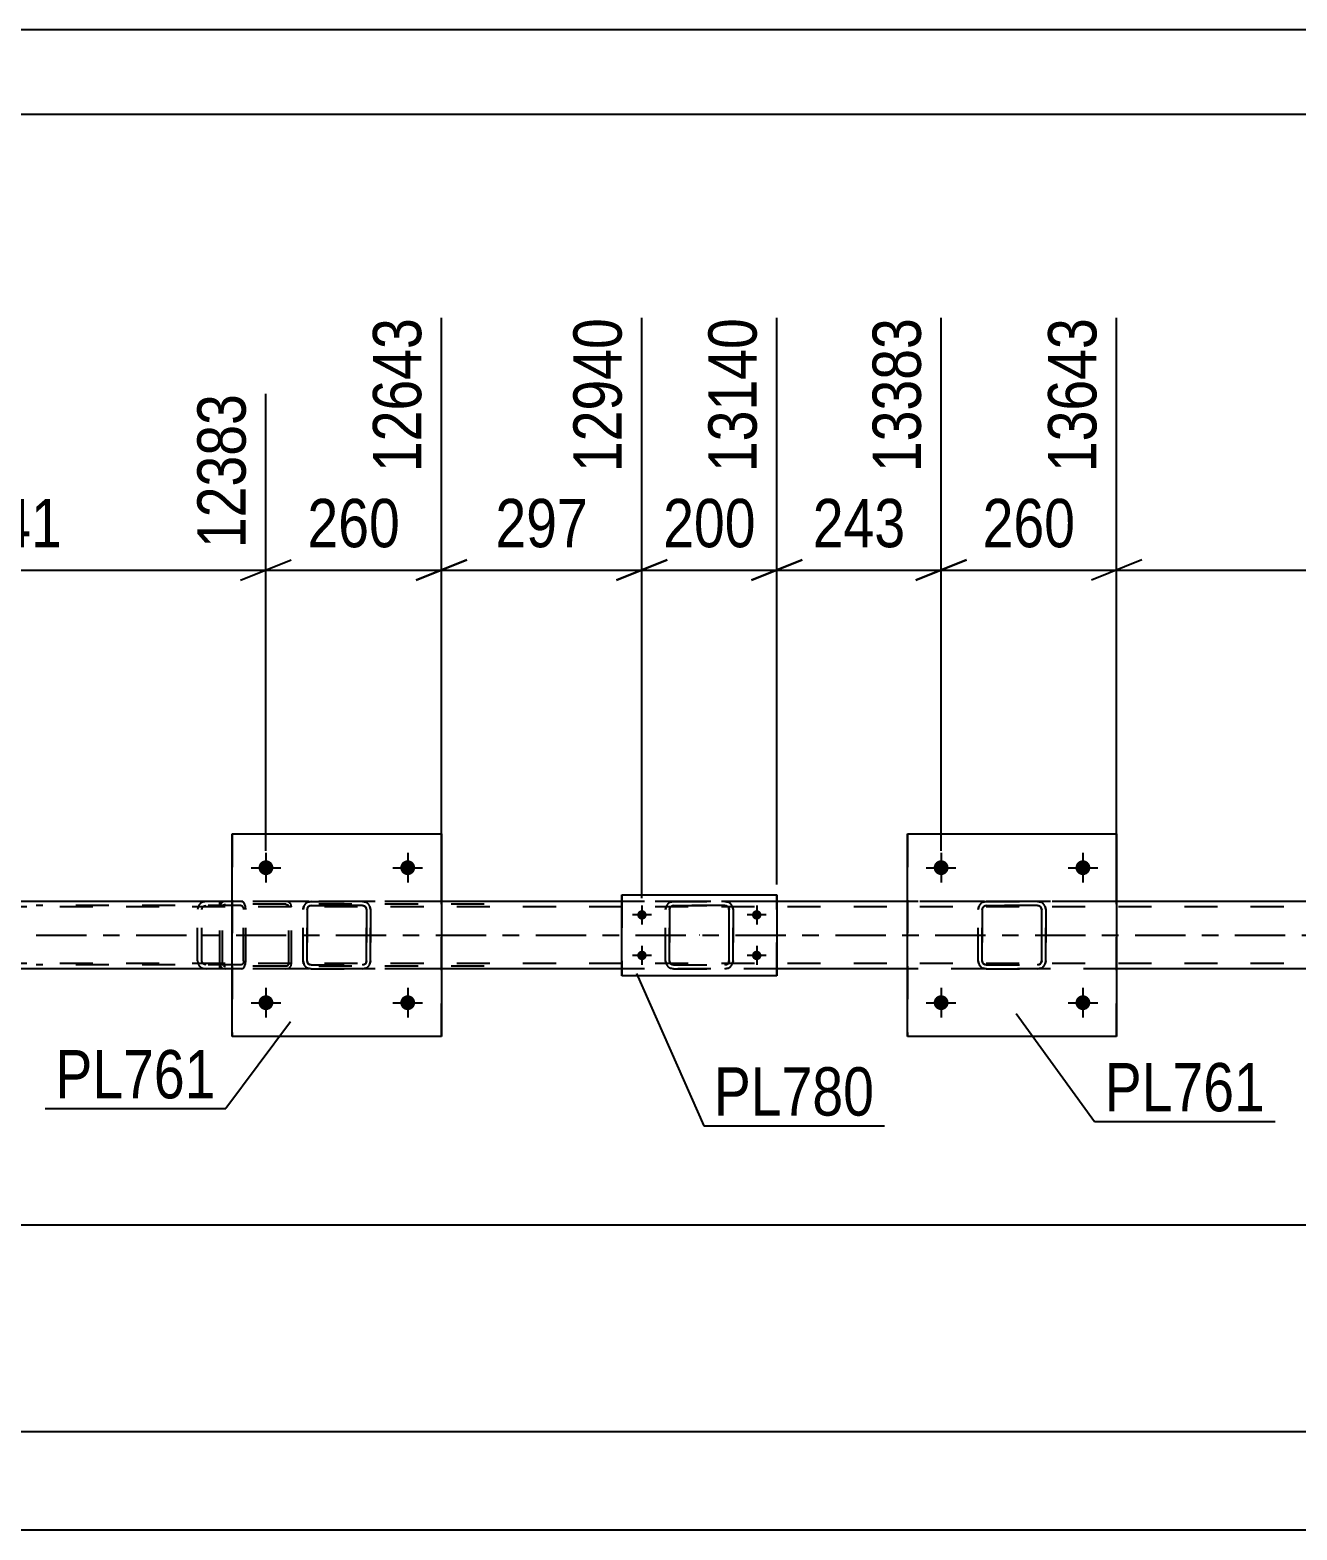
# Model space of a CAD drawing. Header units: millimetres. Extents: x 0 to 841, y 0 to 594.
# Drawn here: x 520.5 to 595.6, y 505.1 to 594 of the extents above; entities that cross this region are included whole.
import ezdxf

# ---------------------------------------------------------------- set-up
doc = ezdxf.new("R2010")
doc.units = ezdxf.units.MM
doc.linetypes.add('DXK_LINE_DOT2', pattern=[3.9198, 1.9599, -1.9599])
doc.linetypes.add('DXK_LINE_DOT3', pattern=[5.9187, 2.979, -0.9799, 0.9799, -0.9799])
doc.styles.add('Arial Narrow', font='ARIALN.TTF', dxfattribs={"height": 0.2})

# ---------------------------------------------------------------- blocks, each defined once
blk = doc.blocks.new('Unknown-318889158-1133')
at = {"color": 5, "linetype": 'Continuous'}
for p, q in [((841, 594), (0, 594)), ((836, 589), (5, 589))]:
    blk.add_line(p, q, dxfattribs=at)
blk = doc.blocks.new('Part-318889158-5008 - 5006')
at = {"color": 7, "linetype": 'DXK_LINE_DOT2'}
for p, q in [((532.111, 542.36), (531.981, 542.336)), ((547.44, 542.36), (532.111, 542.36)), ((535.817, 542.336), (535.687, 542.36)), ((531.797, 542.163), (531.771, 542.04)), ((531.771, 538.68), (531.771, 542.04)), ((531.941, 542.04), (531.954, 542.101)), ((531.941, 538.68), (531.941, 542.04)), ((531.954, 542.101), (531.991, 542.153)), ((531.991, 542.153), (532.046, 542.188)), ((532.046, 542.188), (532.111, 542.2)), ((547.44, 542.2), (532.111, 542.2)), ((535.687, 542.2), (535.752, 542.188)), ((535.752, 542.188), (535.807, 542.153)), ((535.807, 542.153), (535.844, 542.101)), ((535.844, 542.101), (535.857, 542.04)), ((535.857, 538.68), (535.857, 542.04)), ((536.027, 542.04), (536.001, 542.163)), ((536.027, 538.68), (536.027, 542.04)), ((531.771, 538.68), (531.797, 538.558)), ((531.954, 538.619), (531.941, 538.68)), ((535.857, 538.68), (535.844, 538.619)), ((536.001, 538.558), (536.027, 538.68)), ((531.991, 538.567), (531.954, 538.619)), ((531.981, 538.385), (532.111, 538.36)), ((531.991, 538.567), (532.022, 538.548)), ((532.022, 538.548), (532.046, 538.532)), ((532.046, 538.532), (532.111, 538.52)), ((547.44, 538.52), (532.111, 538.52)), ((547.44, 538.36), (532.111, 538.36)), ((535.752, 538.532), (535.687, 538.52)), ((535.687, 538.36), (535.817, 538.385)), ((535.807, 538.567), (535.752, 538.532)), ((535.844, 538.619), (535.807, 538.567))]:
    blk.add_line(p, q, dxfattribs=at)
for centre, start, end in [((532.098, 542.026), 110.75832, 155.68004), ((535.7, 542.026), 24.31996, 69.24168), ((532.098, 538.694), 204.31996, 249.24168), ((535.7, 538.694), 290.75832, 335.68004)]:
    blk.add_arc(centre, 0.331, start, end, dxfattribs=at)
blk = doc.blocks.new('Part-318889158-5090 - 5006')
at = {"color": 7, "linetype": 'DXK_LINE_DOT2'}
for p, q in [((577.004, 542.324), (577.188, 542.36)), ((577.192, 542.359), (577.009, 542.323)), ((577.192, 542.359), (577.188, 542.36)), ((577.188, 542.36), (580.228, 542.36)), ((577.192, 542.359), (580.232, 542.359)), ((580.228, 542.36), (580.232, 542.359)), ((580.228, 542.36), (580.411, 542.324)), ((580.416, 542.323), (580.232, 542.359)), ((576.708, 541.88), (576.744, 542.064)), ((576.708, 541.88), (576.712, 541.879)), ((576.708, 538.84), (576.708, 541.88)), ((576.749, 542.063), (576.712, 541.879)), ((576.712, 538.839), (576.712, 541.879)), ((576.966, 541.972), (576.948, 541.88)), ((576.952, 541.879), (576.948, 541.88)), ((576.948, 541.88), (576.948, 538.84)), ((576.952, 541.879), (576.971, 541.971)), ((576.952, 538.839), (576.952, 541.879)), ((577.018, 542.05), (576.966, 541.972)), ((576.971, 541.971), (577.023, 542.049)), ((577.096, 542.102), (577.018, 542.05)), ((577.023, 542.049), (577.101, 542.101)), ((577.188, 542.12), (577.096, 542.102)), ((577.101, 542.101), (577.192, 542.119)), ((577.188, 542.12), (577.192, 542.119)), ((580.228, 542.12), (577.188, 542.12)), ((577.192, 542.119), (580.232, 542.119)), ((580.232, 542.119), (580.228, 542.12)), ((580.32, 542.102), (580.228, 542.12)), ((580.232, 542.119), (580.324, 542.101)), ((580.32, 542.102), (580.324, 542.101)), ((580.397, 542.05), (580.32, 542.102)), ((580.324, 542.101), (580.402, 542.049)), ((580.45, 541.972), (580.397, 542.05)), ((580.402, 542.049), (580.454, 541.971)), ((580.468, 541.88), (580.45, 541.972)), ((580.454, 541.971), (580.472, 541.879)), ((580.472, 541.879), (580.468, 541.88)), ((580.468, 541.88), (580.468, 538.84)), ((580.472, 538.839), (580.472, 541.879)), ((580.671, 542.064), (580.708, 541.88)), ((580.712, 541.879), (580.676, 542.063)), ((580.712, 541.879), (580.708, 541.88)), ((580.708, 541.88), (580.708, 538.84)), ((580.712, 538.839), (580.712, 541.879)), ((576.712, 538.839), (576.708, 538.84)), ((576.744, 538.656), (576.708, 538.84)), ((576.712, 538.839), (576.749, 538.655)), ((576.948, 538.84), (576.952, 538.839)), ((576.948, 538.84), (576.966, 538.748)), ((576.971, 538.747), (576.952, 538.839)), ((576.966, 538.748), (577.018, 538.67)), ((577.023, 538.669), (576.971, 538.747)), ((577.018, 538.67), (577.096, 538.618)), ((577.101, 538.617), (577.023, 538.669)), ((580.32, 538.618), (580.397, 538.67)), ((580.402, 538.669), (580.324, 538.617)), ((580.397, 538.67), (580.45, 538.748)), ((580.454, 538.747), (580.402, 538.669)), ((580.45, 538.748), (580.468, 538.84)), ((580.472, 538.839), (580.454, 538.747)), ((580.468, 538.84), (580.472, 538.839)), ((580.708, 538.84), (580.671, 538.656)), ((580.676, 538.655), (580.712, 538.839)), ((580.708, 538.84), (580.712, 538.839)), ((577.004, 538.397), (577.009, 538.396)), ((577.188, 538.36), (577.004, 538.397)), ((577.009, 538.396), (577.192, 538.359)), ((577.096, 538.618), (577.188, 538.6)), ((577.192, 538.599), (577.101, 538.617)), ((577.192, 538.599), (577.188, 538.6)), ((577.188, 538.6), (580.228, 538.6)), ((577.192, 538.359), (577.188, 538.36)), ((577.188, 538.36), (580.228, 538.36)), ((577.192, 538.599), (580.232, 538.599)), ((577.192, 538.359), (580.232, 538.359)), ((580.228, 538.6), (580.32, 538.618)), ((580.228, 538.6), (580.232, 538.599)), ((580.411, 538.397), (580.228, 538.36)), ((580.228, 538.36), (580.232, 538.359)), ((580.324, 538.617), (580.232, 538.599)), ((580.232, 538.359), (580.416, 538.396))]:
    blk.add_line(p, q, dxfattribs=at)
for centre, start, end in [((577.188, 541.88), 112.5, 157.5), ((577.192, 541.879), 112.5, 157.5), ((580.228, 541.88), 22.49999, 67.49999), ((580.232, 541.879), 22.49999, 67.49999), ((577.188, 538.84), 202.49999, 247.49999), ((577.192, 538.839), 202.49999, 247.49999), ((580.228, 538.84), 292.5, 337.5), ((580.232, 538.839), 292.5, 337.5)]:
    blk.add_arc(centre, 0.48, start, end, dxfattribs=at)
blk = doc.blocks.new('Bolt-318889158-5176 - 5006')
at = {"linetype": 'Continuous'}
for points in [[(534.067, 536.36), (534.077, 536.451), (534.105, 536.539), (534.151, 536.619), (534.213, 536.687), (534.287, 536.741), (534.371, 536.778), (534.461, 536.797), (534.553, 536.797), (534.643, 536.778), (534.727, 536.741), (534.802, 536.687), (534.863, 536.619), (534.909, 536.539), (534.938, 536.451), (534.947, 536.36), (534.938, 536.268), (534.909, 536.181), (534.863, 536.101), (534.802, 536.033), (534.727, 535.979), (534.643, 535.941), (534.553, 535.922), (534.461, 535.922), (534.371, 535.941), (534.287, 535.979), (534.213, 536.033), (534.151, 536.101), (534.105, 536.181), (534.077, 536.268)], [(542.467, 536.36), (542.477, 536.451), (542.505, 536.539), (542.551, 536.619), (542.613, 536.687), (542.687, 536.741), (542.771, 536.778), (542.861, 536.797), (542.953, 536.797), (543.043, 536.778), (543.127, 536.741), (543.202, 536.687), (543.263, 536.619), (543.309, 536.539), (543.338, 536.451), (543.347, 536.36), (543.338, 536.268), (543.309, 536.181), (543.263, 536.101), (543.202, 536.033), (543.127, 535.979), (543.043, 535.941), (542.953, 535.922), (542.861, 535.922), (542.771, 535.941), (542.687, 535.979), (542.613, 536.033), (542.551, 536.101), (542.505, 536.181), (542.477, 536.268)]]:
    blk.add_hatch(color=1, dxfattribs=at).paths.add_polyline_path(points)
at = {"color": 1, "linetype": 'Continuous'}
for p, q in [((534.507, 537.24), (534.507, 535.48)), ((542.907, 537.24), (542.907, 535.48)), ((533.627, 536.36), (535.387, 536.36)), ((542.027, 536.36), (543.787, 536.36))]:
    blk.add_line(p, q, dxfattribs=at)
blk = doc.blocks.new('Part-318889158-5037 - 5006')
at = {"color": 7, "linetype": 'DXK_LINE_DOT2'}
for p, q in [((533.047, 542.36), (520.89, 542.36)), ((530.956, 542.36), (530.763, 542.324)), ((531.771, 542.12), (531.771, 542.36)), ((533.151, 542.324), (533.047, 542.36)), ((533.238, 542.22), (533.151, 542.324)), ((533.297, 542.064), (533.238, 542.22)), ((533.047, 542.12), (520.89, 542.12)), ((530.47, 541.965), (530.453, 541.88)), ((530.453, 538.84), (530.453, 541.88)), ((530.491, 542.064), (530.47, 541.965)), ((530.704, 541.88), (530.723, 541.972)), ((530.704, 538.84), (530.704, 541.88)), ((530.723, 541.972), (530.778, 542.05)), ((530.778, 542.05), (530.859, 542.102)), ((530.859, 542.102), (530.956, 542.12)), ((533.047, 542.12), (533.099, 542.102)), ((533.099, 542.102), (533.143, 542.05)), ((533.143, 542.05), (533.172, 541.972)), ((533.172, 541.972), (533.182, 541.88)), ((533.182, 538.84), (533.182, 541.88)), ((533.318, 541.88), (533.297, 542.064)), ((533.318, 538.84), (533.318, 541.88)), ((530.453, 538.84), (530.47, 538.755)), ((530.47, 538.755), (530.491, 538.656)), ((530.723, 538.748), (530.704, 538.84)), ((530.778, 538.67), (530.723, 538.748)), ((530.859, 538.618), (530.778, 538.67)), ((533.143, 538.67), (533.099, 538.618)), ((533.172, 538.748), (533.143, 538.67)), ((533.182, 538.84), (533.172, 538.748)), ((533.297, 538.656), (533.318, 538.84)), ((533.047, 538.6), (520.89, 538.6)), ((533.047, 538.36), (520.89, 538.36)), ((530.763, 538.397), (530.956, 538.36)), ((530.956, 538.6), (530.859, 538.618)), ((531.771, 538.36), (531.771, 538.6)), ((533.099, 538.618), (533.047, 538.6)), ((533.047, 538.36), (533.151, 538.397)), ((533.151, 538.397), (533.238, 538.501)), ((533.238, 538.501), (533.297, 538.656))]:
    blk.add_line(p, q, dxfattribs=at)
for centre, start, end in [((530.941, 541.865), 111.1941, 156.15059), ((530.941, 538.855), 203.84941, 248.8059)]:
    blk.add_arc(centre, 0.492, start, end, dxfattribs=at)
blk = doc.blocks.new('Part-318889158-5053 - 5006')
at = {"color": 7, "linetype": 'DXK_LINE_DOT2'}
for p, q in [((759.444, 542.36), (92.515, 542.36)), ((544.907, 542.36), (532.507, 542.36)), ((564.785, 542.36), (555.585, 542.36)), ((584.913, 542.36), (572.513, 542.36)), ((759.444, 542.04), (82.915, 542.04)), ((759.444, 538.68), (82.915, 538.68)), ((544.907, 538.36), (532.507, 538.36)), ((564.785, 538.36), (555.585, 538.36)), ((584.913, 538.36), (572.513, 538.36))]:
    blk.add_line(p, q, dxfattribs=at)
at = {"color": 2, "linetype": 'Continuous'}
for p, q in [((532.507, 542.36), (504.913, 542.36)), ((555.585, 542.36), (544.907, 542.36)), ((572.513, 542.36), (564.785, 542.36)), ((612.512, 542.36), (584.913, 542.36)), ((532.507, 538.36), (504.913, 538.36)), ((555.585, 538.36), (544.907, 538.36)), ((572.513, 538.36), (564.785, 538.36)), ((612.512, 538.36), (584.913, 538.36))]:
    blk.add_line(p, q, dxfattribs=at)
at = {"color": 7, "linetype": 'DXK_LINE_DOT3'}
blk.add_line((82.915, 540.36), (759.444, 540.36), dxfattribs=at)
blk = doc.blocks.new('Part-318889158-5085 - 5006')
at = {"color": 2, "linetype": 'Continuous'}
for p, q in [((572.513, 546.359), (572.512, 546.359)), ((572.513, 534.359), (572.513, 546.359)), ((572.513, 546.359), (584.913, 546.359)), ((584.913, 546.359), (584.913, 534.359)), ((572.512, 534.359), (572.513, 534.359)), ((584.913, 534.359), (572.513, 534.359))]:
    blk.add_line(p, q, dxfattribs=at)
at = {"color": 7, "linetype": 'DXK_LINE_DOT2'}
for p, q in [((572.512, 546.359), (572.512, 534.359)), ((572.513, 546.359), (572.512, 546.359)), ((584.912, 534.359), (584.912, 546.359)), ((572.513, 534.359), (572.512, 534.359))]:
    blk.add_line(p, q, dxfattribs=at)
blk = doc.blocks.new('Bolt-318889158-5175 - 5006')
at = {"linetype": 'Continuous'}
for points in [[(534.067, 544.36), (534.077, 544.451), (534.105, 544.539), (534.151, 544.619), (534.213, 544.687), (534.287, 544.741), (534.371, 544.778), (534.461, 544.797), (534.553, 544.797), (534.643, 544.778), (534.727, 544.741), (534.802, 544.687), (534.863, 544.619), (534.909, 544.539), (534.938, 544.451), (534.947, 544.36), (534.938, 544.268), (534.909, 544.181), (534.863, 544.101), (534.802, 544.033), (534.727, 543.979), (534.643, 543.941), (534.553, 543.922), (534.461, 543.922), (534.371, 543.941), (534.287, 543.979), (534.213, 544.033), (534.151, 544.101), (534.105, 544.181), (534.077, 544.268)], [(542.467, 544.36), (542.477, 544.451), (542.505, 544.539), (542.551, 544.619), (542.613, 544.687), (542.687, 544.741), (542.771, 544.778), (542.861, 544.797), (542.953, 544.797), (543.043, 544.778), (543.127, 544.741), (543.202, 544.687), (543.263, 544.619), (543.309, 544.539), (543.338, 544.451), (543.347, 544.36), (543.338, 544.268), (543.309, 544.181), (543.263, 544.101), (543.202, 544.033), (543.127, 543.979), (543.043, 543.941), (542.953, 543.922), (542.861, 543.922), (542.771, 543.941), (542.687, 543.979), (542.613, 544.033), (542.551, 544.101), (542.505, 544.181), (542.477, 544.268)]]:
    blk.add_hatch(color=1, dxfattribs=at).paths.add_polyline_path(points)
at = {"color": 1, "linetype": 'Continuous'}
for p, q in [((534.507, 545.24), (534.507, 543.48)), ((542.907, 545.24), (542.907, 543.48)), ((533.627, 544.36), (535.387, 544.36)), ((542.027, 544.36), (543.787, 544.36))]:
    blk.add_line(p, q, dxfattribs=at)
blk = doc.blocks.new('Part-318889158-5256 - 5006')
at = {"color": 2, "linetype": 'Continuous'}
for p, q in [((555.585, 537.961), (555.585, 542.761)), ((555.585, 542.761), (555.585, 542.761)), ((555.585, 542.761), (564.785, 542.761)), ((564.785, 542.761), (564.785, 537.961)), ((555.585, 537.961), (555.585, 537.961)), ((564.785, 537.961), (555.585, 537.961))]:
    blk.add_line(p, q, dxfattribs=at)
at = {"color": 7, "linetype": 'DXK_LINE_DOT2'}
for p, q in [((555.585, 542.761), (555.585, 537.961)), ((555.585, 542.761), (555.585, 542.761)), ((564.785, 537.961), (564.785, 542.761)), ((555.585, 537.961), (555.585, 537.961))]:
    blk.add_line(p, q, dxfattribs=at)
blk = doc.blocks.new('Part-318889158-5257 - 5006')
at = {"color": 7, "linetype": 'DXK_LINE_DOT2'}
for p, q in [((558.323, 542.22), (558.326, 542.22)), ((558.479, 542.324), (558.663, 542.361)), ((558.665, 542.361), (558.482, 542.324)), ((558.665, 542.361), (558.663, 542.361)), ((558.663, 542.361), (561.703, 542.361)), ((558.665, 542.361), (561.705, 542.361)), ((561.703, 542.361), (561.705, 542.361)), ((561.703, 542.361), (561.887, 542.324)), ((561.889, 542.324), (561.705, 542.361)), ((558.183, 541.881), (558.219, 542.064)), ((558.183, 541.881), (558.185, 541.881)), ((558.183, 538.841), (558.183, 541.881)), ((558.222, 542.064), (558.185, 541.881)), ((558.185, 538.841), (558.185, 541.881)), ((558.441, 541.972), (558.423, 541.881)), ((558.425, 541.881), (558.423, 541.881)), ((558.423, 541.881), (558.423, 538.841)), ((558.425, 541.881), (558.444, 541.972)), ((558.425, 538.841), (558.425, 541.881)), ((558.493, 542.05), (558.441, 541.972)), ((558.444, 541.972), (558.496, 542.05)), ((558.571, 542.102), (558.493, 542.05)), ((558.496, 542.05), (558.573, 542.102)), ((558.663, 542.121), (558.571, 542.102)), ((558.573, 542.102), (558.665, 542.121)), ((558.663, 542.121), (558.665, 542.121)), ((561.703, 542.121), (558.663, 542.121)), ((558.665, 542.121), (561.705, 542.121)), ((561.705, 542.121), (561.703, 542.121)), ((561.795, 542.102), (561.703, 542.121)), ((561.705, 542.121), (561.797, 542.102)), ((561.873, 542.05), (561.795, 542.102)), ((561.797, 542.102), (561.875, 542.05)), ((561.873, 542.05), (561.875, 542.05)), ((561.925, 541.972), (561.873, 542.05)), ((561.875, 542.05), (561.927, 541.972)), ((561.943, 541.881), (561.925, 541.972)), ((561.927, 541.972), (561.945, 541.881)), ((561.945, 541.881), (561.943, 541.881)), ((561.943, 541.881), (561.943, 538.841)), ((561.945, 538.841), (561.945, 541.881)), ((562.146, 542.064), (562.183, 541.881)), ((562.185, 541.881), (562.149, 542.064)), ((562.185, 541.881), (562.183, 541.881)), ((562.183, 541.881), (562.183, 538.841)), ((562.185, 538.841), (562.185, 541.881)), ((558.185, 538.841), (558.183, 538.841)), ((558.219, 538.657), (558.183, 538.841)), ((558.185, 538.841), (558.222, 538.657)), ((558.423, 538.841), (558.425, 538.841)), ((558.423, 538.841), (558.441, 538.749)), ((558.444, 538.749), (558.425, 538.841)), ((558.441, 538.749), (558.493, 538.671)), ((558.496, 538.671), (558.444, 538.749)), ((558.493, 538.671), (558.571, 538.619)), ((558.573, 538.619), (558.496, 538.671)), ((561.795, 538.619), (561.873, 538.671)), ((561.875, 538.671), (561.797, 538.619)), ((561.873, 538.671), (561.925, 538.749)), ((561.873, 538.671), (561.875, 538.671)), ((561.927, 538.749), (561.875, 538.671)), ((561.925, 538.749), (561.943, 538.841)), ((561.945, 538.841), (561.927, 538.749)), ((561.943, 538.841), (561.945, 538.841)), ((562.183, 538.841), (562.146, 538.657)), ((562.149, 538.657), (562.185, 538.841)), ((562.183, 538.841), (562.185, 538.841)), ((558.323, 538.501), (558.326, 538.501)), ((558.663, 538.361), (558.479, 538.397)), ((558.482, 538.397), (558.665, 538.361)), ((558.571, 538.619), (558.663, 538.601)), ((558.665, 538.601), (558.573, 538.619)), ((558.665, 538.601), (558.663, 538.601)), ((558.663, 538.601), (561.703, 538.601)), ((558.665, 538.361), (558.663, 538.361)), ((558.663, 538.361), (561.703, 538.361)), ((558.665, 538.601), (561.705, 538.601)), ((558.665, 538.361), (561.705, 538.361)), ((561.703, 538.601), (561.795, 538.619)), ((561.703, 538.601), (561.705, 538.601)), ((561.887, 538.397), (561.703, 538.361)), ((561.703, 538.361), (561.705, 538.361)), ((561.797, 538.619), (561.705, 538.601)), ((561.705, 538.361), (561.889, 538.397))]:
    blk.add_line(p, q, dxfattribs=at)
at = {"color": 7, "linetype": 'DXK_LINE_DOT3'}
blk.add_line((560.187, 540.361), (560.181, 540.361), dxfattribs=at)
at = {"color": 7, "linetype": 'DXK_LINE_DOT2'}
for centre, start, end in [((558.663, 541.881), 112.5, 157.5), ((558.665, 541.881), 112.5, 157.5), ((561.703, 541.881), 22.5, 67.5), ((561.705, 541.881), 22.5, 67.5), ((558.663, 538.841), 202.5, 247.5), ((558.665, 538.841), 202.5, 247.5), ((561.703, 538.841), 292.5, 337.5), ((561.705, 538.841), 292.5, 337.5)]:
    blk.add_arc(centre, 0.48, start, end, dxfattribs=at)
blk = doc.blocks.new('Part-318889158-5302 - 5006')
at = {"color": 7, "linetype": 'DXK_LINE_DOT2'}
for p, q in [((536.999, 542.324), (537.183, 542.36)), ((537.187, 542.359), (537.004, 542.323)), ((537.187, 542.359), (537.183, 542.36)), ((537.183, 542.36), (540.223, 542.36)), ((537.187, 542.359), (540.227, 542.359)), ((540.223, 542.36), (540.227, 542.359)), ((540.223, 542.36), (540.406, 542.324)), ((540.411, 542.323), (540.227, 542.359)), ((536.703, 541.88), (536.739, 542.064)), ((536.703, 541.88), (536.707, 541.879)), ((536.703, 538.84), (536.703, 541.88)), ((536.744, 542.063), (536.707, 541.879)), ((536.707, 538.839), (536.707, 541.879)), ((536.961, 541.972), (536.943, 541.88)), ((536.947, 541.879), (536.943, 541.88)), ((536.943, 541.88), (536.943, 538.84)), ((536.947, 541.879), (536.965, 541.971)), ((536.947, 538.839), (536.947, 541.879)), ((537.013, 542.05), (536.961, 541.972)), ((536.965, 541.971), (537.017, 542.049)), ((537.091, 542.102), (537.013, 542.05)), ((537.017, 542.049), (537.095, 542.101)), ((537.183, 542.12), (537.091, 542.102)), ((537.095, 542.101), (537.187, 542.119)), ((537.183, 542.12), (537.187, 542.119)), ((540.223, 542.12), (537.183, 542.12)), ((537.187, 542.119), (540.227, 542.119)), ((540.227, 542.119), (540.223, 542.12)), ((540.314, 542.102), (540.223, 542.12)), ((540.227, 542.119), (540.319, 542.101)), ((540.314, 542.102), (540.319, 542.101)), ((540.392, 542.05), (540.314, 542.102)), ((540.319, 542.101), (540.397, 542.049)), ((540.444, 541.972), (540.392, 542.05)), ((540.397, 542.049), (540.449, 541.971)), ((540.463, 541.88), (540.444, 541.972)), ((540.449, 541.971), (540.467, 541.879)), ((540.467, 541.879), (540.463, 541.88)), ((540.463, 541.88), (540.463, 538.84)), ((540.467, 538.839), (540.467, 541.879)), ((540.666, 542.064), (540.703, 541.88)), ((540.707, 541.879), (540.671, 542.063)), ((540.707, 541.879), (540.703, 541.88)), ((540.703, 541.88), (540.703, 538.84)), ((540.707, 538.839), (540.707, 541.879)), ((536.707, 538.839), (536.703, 538.84)), ((536.739, 538.656), (536.703, 538.84)), ((536.707, 538.839), (536.744, 538.655)), ((536.943, 538.84), (536.947, 538.839)), ((536.943, 538.84), (536.961, 538.748)), ((536.965, 538.747), (536.947, 538.839)), ((536.961, 538.748), (537.013, 538.67)), ((537.017, 538.669), (536.965, 538.747)), ((537.013, 538.67), (537.091, 538.618)), ((537.095, 538.617), (537.017, 538.669)), ((540.314, 538.618), (540.392, 538.67)), ((540.397, 538.669), (540.319, 538.617)), ((540.392, 538.67), (540.444, 538.748)), ((540.449, 538.747), (540.397, 538.669)), ((540.444, 538.748), (540.463, 538.84)), ((540.467, 538.839), (540.449, 538.747)), ((540.463, 538.84), (540.467, 538.839)), ((540.703, 538.84), (540.666, 538.656)), ((540.671, 538.655), (540.707, 538.839)), ((540.703, 538.84), (540.707, 538.839)), ((536.999, 538.397), (537.004, 538.396)), ((537.183, 538.36), (536.999, 538.397)), ((537.004, 538.396), (537.187, 538.359)), ((537.091, 538.618), (537.183, 538.6)), ((537.187, 538.599), (537.095, 538.617)), ((537.187, 538.599), (537.183, 538.6)), ((537.183, 538.6), (540.223, 538.6)), ((537.187, 538.359), (537.183, 538.36)), ((537.183, 538.36), (540.223, 538.36)), ((537.187, 538.599), (540.227, 538.599)), ((537.187, 538.359), (540.227, 538.359)), ((540.223, 538.6), (540.314, 538.618)), ((540.223, 538.6), (540.227, 538.599)), ((540.406, 538.397), (540.223, 538.36)), ((540.223, 538.36), (540.227, 538.359)), ((540.319, 538.617), (540.227, 538.599)), ((540.227, 538.359), (540.411, 538.396))]:
    blk.add_line(p, q, dxfattribs=at)
at = {"color": 7, "linetype": 'DXK_LINE_DOT3'}
blk.add_line((538.71, 540.358), (538.699, 540.361), dxfattribs=at)
at = {"color": 7, "linetype": 'DXK_LINE_DOT2'}
for centre, start, end in [((537.183, 541.88), 112.5, 157.5), ((537.187, 541.879), 112.5, 157.5), ((540.223, 541.88), 22.49999, 67.49999), ((540.227, 541.879), 22.49999, 67.49999), ((537.183, 538.84), 202.49999, 247.49999), ((537.187, 538.839), 202.49999, 247.49999), ((540.223, 538.84), 292.5, 337.5), ((540.227, 538.839), 292.5, 337.5)]:
    blk.add_arc(centre, 0.48, start, end, dxfattribs=at)
blk = doc.blocks.new('Part-318889158-5307 - 5006')
at = {"color": 2, "linetype": 'Continuous'}
for p, q in [((532.507, 534.359), (532.507, 546.359)), ((532.507, 546.359), (532.507, 546.359)), ((532.507, 546.359), (544.907, 546.359)), ((544.907, 546.359), (544.907, 534.359)), ((532.507, 534.359), (532.507, 534.359)), ((544.907, 534.359), (532.507, 534.359))]:
    blk.add_line(p, q, dxfattribs=at)
at = {"color": 7, "linetype": 'DXK_LINE_DOT2'}
for p, q in [((532.507, 546.359), (532.507, 534.359)), ((532.507, 546.359), (532.507, 546.359)), ((544.907, 534.359), (544.907, 546.359)), ((532.507, 534.359), (532.507, 534.359))]:
    blk.add_line(p, q, dxfattribs=at)
blk = doc.blocks.new('Bolt-318889158-5308 - 5006')
at = {"linetype": 'Continuous'}
for points in [[(574.073, 536.36), (574.082, 536.451), (574.111, 536.539), (574.157, 536.619), (574.218, 536.687), (574.293, 536.741), (574.377, 536.778), (574.467, 536.797), (574.559, 536.797), (574.649, 536.778), (574.733, 536.741), (574.807, 536.687), (574.869, 536.619), (574.915, 536.539), (574.943, 536.451), (574.953, 536.36), (574.943, 536.268), (574.915, 536.181), (574.869, 536.101), (574.807, 536.033), (574.733, 535.979), (574.649, 535.941), (574.559, 535.922), (574.467, 535.922), (574.377, 535.941), (574.293, 535.979), (574.218, 536.033), (574.157, 536.101), (574.111, 536.181), (574.082, 536.268)], [(582.473, 536.36), (582.482, 536.451), (582.511, 536.539), (582.557, 536.619), (582.618, 536.687), (582.693, 536.741), (582.777, 536.778), (582.867, 536.797), (582.959, 536.797), (583.049, 536.778), (583.133, 536.741), (583.207, 536.687), (583.269, 536.619), (583.315, 536.539), (583.343, 536.451), (583.353, 536.36), (583.343, 536.268), (583.315, 536.181), (583.269, 536.101), (583.207, 536.033), (583.133, 535.979), (583.049, 535.941), (582.959, 535.922), (582.867, 535.922), (582.777, 535.941), (582.693, 535.979), (582.618, 536.033), (582.557, 536.101), (582.511, 536.181), (582.482, 536.268)]]:
    blk.add_hatch(color=1, dxfattribs=at).paths.add_polyline_path(points)
at = {"color": 1, "linetype": 'Continuous'}
for p, q in [((574.513, 537.24), (574.513, 535.48)), ((582.913, 537.24), (582.913, 535.48)), ((573.633, 536.36), (575.393, 536.36)), ((582.033, 536.36), (583.793, 536.36))]:
    blk.add_line(p, q, dxfattribs=at)
blk = doc.blocks.new('Bolt-318889158-5309 - 5006')
at = {"linetype": 'Continuous'}
for points in [[(574.073, 544.36), (574.082, 544.451), (574.111, 544.539), (574.157, 544.619), (574.218, 544.687), (574.293, 544.741), (574.377, 544.778), (574.467, 544.797), (574.559, 544.797), (574.649, 544.778), (574.733, 544.741), (574.807, 544.687), (574.869, 544.619), (574.915, 544.539), (574.943, 544.451), (574.953, 544.36), (574.943, 544.268), (574.915, 544.181), (574.869, 544.101), (574.807, 544.033), (574.733, 543.979), (574.649, 543.941), (574.559, 543.922), (574.467, 543.922), (574.377, 543.941), (574.293, 543.979), (574.218, 544.033), (574.157, 544.101), (574.111, 544.181), (574.082, 544.268)], [(582.473, 544.36), (582.482, 544.451), (582.511, 544.539), (582.557, 544.619), (582.618, 544.687), (582.693, 544.741), (582.777, 544.778), (582.867, 544.797), (582.959, 544.797), (583.049, 544.778), (583.133, 544.741), (583.207, 544.687), (583.269, 544.619), (583.315, 544.539), (583.343, 544.451), (583.353, 544.36), (583.343, 544.268), (583.315, 544.181), (583.269, 544.101), (583.207, 544.033), (583.133, 543.979), (583.049, 543.941), (582.959, 543.922), (582.867, 543.922), (582.777, 543.941), (582.693, 543.979), (582.618, 544.033), (582.557, 544.101), (582.511, 544.181), (582.482, 544.268)]]:
    blk.add_hatch(color=1, dxfattribs=at).paths.add_polyline_path(points)
at = {"color": 1, "linetype": 'Continuous'}
for p, q in [((574.513, 545.24), (574.513, 543.48)), ((582.913, 545.24), (582.913, 543.48)), ((573.633, 544.36), (575.393, 544.36)), ((582.033, 544.36), (583.793, 544.36))]:
    blk.add_line(p, q, dxfattribs=at)
blk = doc.blocks.new('Bolt-318889158-5317 - 5006')
at = {"linetype": 'Continuous'}
for points in [[(556.505, 541.56), (556.512, 541.619), (556.53, 541.674), (556.559, 541.725), (556.598, 541.769), (556.645, 541.803), (556.699, 541.827), (556.756, 541.839), (556.815, 541.839), (556.872, 541.827), (556.925, 541.803), (556.973, 541.769), (557.012, 541.725), (557.041, 541.675), (557.059, 541.619), (557.065, 541.561), (557.059, 541.502), (557.041, 541.447), (557.012, 541.396), (556.973, 541.353), (556.926, 541.318), (556.872, 541.294), (556.815, 541.282), (556.756, 541.282), (556.699, 541.294), (556.646, 541.318), (556.598, 541.352), (556.559, 541.396), (556.53, 541.447), (556.512, 541.502)], [(563.305, 541.56), (563.312, 541.619), (563.33, 541.674), (563.359, 541.725), (563.398, 541.769), (563.445, 541.803), (563.499, 541.827), (563.556, 541.839), (563.615, 541.839), (563.672, 541.827), (563.725, 541.803), (563.773, 541.769), (563.812, 541.725), (563.841, 541.675), (563.859, 541.619), (563.865, 541.561), (563.859, 541.502), (563.841, 541.447), (563.812, 541.396), (563.773, 541.353), (563.726, 541.318), (563.672, 541.294), (563.615, 541.282), (563.556, 541.282), (563.499, 541.294), (563.446, 541.318), (563.398, 541.352), (563.359, 541.396), (563.33, 541.447), (563.312, 541.502)], [(556.505, 539.16), (556.512, 539.219), (556.53, 539.274), (556.559, 539.325), (556.598, 539.369), (556.645, 539.403), (556.699, 539.427), (556.756, 539.439), (556.815, 539.439), (556.872, 539.427), (556.925, 539.403), (556.973, 539.369), (557.012, 539.325), (557.041, 539.275), (557.059, 539.219), (557.065, 539.161), (557.059, 539.102), (557.041, 539.047), (557.012, 538.996), (556.973, 538.953), (556.926, 538.918), (556.872, 538.894), (556.815, 538.882), (556.756, 538.882), (556.699, 538.894), (556.646, 538.918), (556.598, 538.952), (556.559, 538.996), (556.53, 539.047), (556.512, 539.102)], [(563.305, 539.16), (563.312, 539.219), (563.33, 539.274), (563.359, 539.325), (563.398, 539.369), (563.445, 539.403), (563.499, 539.427), (563.556, 539.439), (563.615, 539.439), (563.672, 539.427), (563.725, 539.403), (563.773, 539.369), (563.812, 539.325), (563.841, 539.275), (563.859, 539.219), (563.865, 539.161), (563.859, 539.102), (563.841, 539.047), (563.812, 538.996), (563.773, 538.953), (563.726, 538.918), (563.672, 538.894), (563.615, 538.882), (563.556, 538.882), (563.499, 538.894), (563.446, 538.918), (563.398, 538.952), (563.359, 538.996), (563.33, 539.047), (563.312, 539.102)]]:
    blk.add_hatch(color=1, dxfattribs=at).paths.add_polyline_path(points)
at = {"color": 1, "linetype": 'Continuous'}
for p, q in [((557.345, 541.561), (556.225, 541.561)), ((556.785, 542.121), (556.785, 541.001)), ((564.145, 541.561), (563.025, 541.561)), ((563.585, 542.121), (563.585, 541.001)), ((556.785, 539.721), (556.785, 538.601)), ((563.585, 539.721), (563.585, 538.601)), ((557.345, 539.161), (556.225, 539.161)), ((564.145, 539.161), (563.025, 539.161))]:
    blk.add_line(p, q, dxfattribs=at)
blk = doc.blocks.new('StraightDimension-318889158-18010 - 5006')
at = {"color": 7, "linetype": 'Continuous'}
for p, q in [((584.913, 543.36), (584.913, 576.94)), ((614.512, 545.36), (614.512, 572.44)), ((586.413, 562.6), (583.413, 561.4)), ((584.913, 562), (614.512, 562)), ((613.012, 561.4), (616.012, 562.6))]:
    blk.add_line(p, q, dxfattribs=at)
at = {"color": 0}
blk.add_wipeout([(603.055, 562.75), (603.055, 566.95), (596.37, 566.95), (596.37, 562.75)], dxfattribs=at)
at = {"color": 3, "style": 'Arial Narrow'}
blk.add_text('740', height=2.8633, dxfattribs=at).set_placement((596.97, 563.35))
at = {"color": 0, "linetype": 'Continuous'}
blk.add_wipeout([(613.912, 573.04), (609.712, 573.04), (609.712, 562.7), (613.912, 562.7)], dxfattribs=at)
at = {"color": 3, "linetype": 'Continuous', "style": 'Arial Narrow'}
blk.add_text('14383', height=2.8633, rotation=90.00021, dxfattribs=at).set_placement((613.312, 563.3))
blk = doc.blocks.new('StraightDimension-318889158-18015 - 5006')
at = {"color": 7, "linetype": 'Continuous'}
for p, q in [((544.907, 543.36), (544.907, 576.94)), ((534.507, 545.36), (534.507, 572.44)), ((533.007, 561.4), (536.007, 562.6)), ((534.507, 562), (544.907, 562)), ((546.407, 562.6), (543.407, 561.4))]:
    blk.add_line(p, q, dxfattribs=at)
at = {"color": 0}
blk.add_wipeout([(543.05, 562.75), (543.05, 566.95), (536.365, 566.95), (536.365, 562.75)], dxfattribs=at)
at = {"color": 3, "style": 'Arial Narrow'}
blk.add_text('260', height=2.8633, dxfattribs=at).set_placement((536.965, 563.35))
at = {"color": 0, "linetype": 'Continuous'}
blk.add_wipeout([(544.307, 577.54), (540.107, 577.54), (540.107, 567.2), (544.307, 567.2)], dxfattribs=at)
at = {"color": 3, "linetype": 'Continuous', "style": 'Arial Narrow'}
blk.add_text('12643', height=2.8633, rotation=90.00021, dxfattribs=at).set_placement((543.707, 567.8))
blk = doc.blocks.new('StraightDimension-318889158-18012 - 5006')
at = {"color": 7, "linetype": 'Continuous'}
for p, q in [((564.785, 543.361), (564.785, 576.94)), ((574.513, 545.36), (574.513, 576.94)), ((563.285, 561.4), (566.285, 562.6)), ((564.785, 562), (574.513, 562)), ((576.013, 562.6), (573.013, 561.4))]:
    blk.add_line(p, q, dxfattribs=at)
at = {"color": 0}
blk.add_wipeout([(572.991, 562.75), (572.991, 566.95), (566.307, 566.95), (566.307, 562.75)], dxfattribs=at)
at = {"color": 3, "style": 'Arial Narrow'}
blk.add_text('243', height=2.8633, dxfattribs=at).set_placement((566.907, 563.35))
at = {"color": 0, "linetype": 'Continuous'}
blk.add_wipeout([(573.913, 577.54), (569.713, 577.54), (569.713, 567.2), (573.913, 567.2)], dxfattribs=at)
at = {"color": 3, "linetype": 'Continuous', "style": 'Arial Narrow'}
blk.add_text('13383', height=2.8633, rotation=90.00021, dxfattribs=at).set_placement((573.313, 567.8))
blk = doc.blocks.new('StraightDimension-318889158-18011 - 5006')
at = {"color": 7, "linetype": 'Continuous'}
for p, q in [((574.513, 545.36), (574.513, 576.94)), ((584.913, 543.36), (584.913, 576.94)), ((573.013, 561.4), (576.013, 562.6)), ((574.513, 562), (584.913, 562)), ((586.413, 562.6), (583.413, 561.4))]:
    blk.add_line(p, q, dxfattribs=at)
at = {"color": 0}
blk.add_wipeout([(583.055, 562.75), (583.055, 566.95), (576.371, 566.95), (576.371, 562.75)], dxfattribs=at)
at = {"color": 3, "style": 'Arial Narrow'}
blk.add_text('260', height=2.8633, dxfattribs=at).set_placement((576.971, 563.35))
at = {"color": 0, "linetype": 'Continuous'}
blk.add_wipeout([(584.313, 577.54), (580.113, 577.54), (580.113, 567.2), (584.313, 567.2)], dxfattribs=at)
at = {"color": 3, "linetype": 'Continuous', "style": 'Arial Narrow'}
blk.add_text('13643', height=2.8633, rotation=90.00021, dxfattribs=at).set_placement((583.713, 567.8))
blk = doc.blocks.new('StraightDimension-318889158-6023 - 5006')
at = {"color": 7, "linetype": 'Continuous'}
blk.add_line((46.842, 505.113), (760.084, 505.113), dxfattribs=at)
blk = doc.blocks.new('StraightDimension-318889158-6071 - 5006')
at = {"color": 7, "linetype": 'Continuous'}
blk.add_line((47.482, 523.189), (704.378, 523.189), dxfattribs=at)
blk = doc.blocks.new('StraightDimension-318889158-11034 - 5006')
at = {"color": 7, "linetype": 'Continuous'}
blk.add_line((47.482, 510.94), (759.444, 510.94), dxfattribs=at)
blk = doc.blocks.new('StraightDimension-318889158-18013 - 5006')
at = {"color": 7, "linetype": 'Continuous'}
for p, q in [((556.786, 542.561), (556.786, 576.94)), ((564.785, 543.361), (564.785, 576.94)), ((555.286, 561.4), (558.286, 562.6)), ((556.786, 562), (564.785, 562)), ((566.285, 562.6), (563.285, 561.4))]:
    blk.add_line(p, q, dxfattribs=at)
at = {"color": 0}
blk.add_wipeout([(564.128, 562.75), (564.128, 566.95), (557.443, 566.95), (557.443, 562.75)], dxfattribs=at)
at = {"color": 3, "style": 'Arial Narrow'}
blk.add_text('200', height=2.8633, dxfattribs=at).set_placement((558.043, 563.35))
at = {"color": 0, "linetype": 'Continuous'}
blk.add_wipeout([(564.185, 577.54), (559.985, 577.54), (559.985, 567.2), (564.185, 567.2)], dxfattribs=at)
at = {"color": 3, "linetype": 'Continuous', "style": 'Arial Narrow'}
blk.add_text('13140', height=2.8633, rotation=90.00021, dxfattribs=at).set_placement((563.585, 567.8))
blk = doc.blocks.new('StraightDimension-318889158-18014 - 5006')
at = {"color": 7, "linetype": 'Continuous'}
for p, q in [((544.907, 543.36), (544.907, 576.94)), ((556.786, 542.561), (556.786, 576.94)), ((543.407, 561.4), (546.407, 562.6)), ((544.907, 562), (556.786, 562)), ((558.286, 562.6), (555.286, 561.4))]:
    blk.add_line(p, q, dxfattribs=at)
at = {"color": 0}
blk.add_wipeout([(554.189, 562.75), (554.189, 566.95), (547.504, 566.95), (547.504, 562.75)], dxfattribs=at)
at = {"color": 3, "style": 'Arial Narrow'}
blk.add_text('297', height=2.8633, dxfattribs=at).set_placement((548.104, 563.35))
at = {"color": 0, "linetype": 'Continuous'}
blk.add_wipeout([(556.186, 577.54), (551.986, 577.54), (551.986, 567.2), (556.186, 567.2)], dxfattribs=at)
at = {"color": 3, "linetype": 'Continuous', "style": 'Arial Narrow'}
blk.add_text('12940', height=2.8633, rotation=90.00021, dxfattribs=at).set_placement((555.586, 567.8))
blk = doc.blocks.new('StraightDimension-318889158-18016 - 5006')
at = {"color": 7, "linetype": 'Continuous'}
for p, q in [((504.86, 539.36), (504.86, 576.94)), ((534.507, 545.36), (534.507, 572.44)), ((506.36, 562.6), (503.36, 561.4)), ((504.86, 562), (534.507, 562)), ((533.007, 561.4), (536.007, 562.6))]:
    blk.add_line(p, q, dxfattribs=at)
at = {"color": 0}
blk.add_wipeout([(523.026, 562.75), (523.026, 566.95), (516.342, 566.95), (516.342, 562.75)], dxfattribs=at)
at = {"color": 3, "style": 'Arial Narrow'}
blk.add_text('741', height=2.8633, dxfattribs=at).set_placement((516.942, 563.35))
at = {"color": 0, "linetype": 'Continuous'}
blk.add_wipeout([(533.907, 573.04), (529.707, 573.04), (529.707, 562.7), (533.907, 562.7)], dxfattribs=at)
at = {"color": 3, "linetype": 'Continuous', "style": 'Arial Narrow'}
blk.add_text('12383', height=2.8633, rotation=90.00021, dxfattribs=at).set_placement((533.307, 563.3))
blk = doc.blocks.new('Mark-318889158-5081 - 5006')
at = {"color": 30, "linetype": 'Continuous'}
for p, q in [((578.957, 535.723), (583.607, 529.323)), ((583.607, 529.323), (594.311, 529.323))]:
    blk.add_line(p, q, dxfattribs=at)
at = {"color": 0}
blk.add_wipeout([(593.711, 529.923), (593.711, 532.923), (584.207, 532.923), (584.207, 529.923)], dxfattribs=at)
blk.add_wipeout([(593.711, 529.923), (593.711, 532.923), (584.207, 532.923), (584.207, 529.923)], dxfattribs=at)
at = {"color": 3, "style": 'Arial Narrow'}
blk.add_text('PL761', height=2.8633, dxfattribs=at).set_placement((584.207, 529.923))
blk = doc.blocks.new('Mark-318889158-5252 - 5006')
at = {"color": 30, "linetype": 'Continuous'}
for p, q in [((556.463, 538.099), (560.448, 529.07)), ((560.448, 529.07), (571.152, 529.07))]:
    blk.add_line(p, q, dxfattribs=at)
at = {"color": 0}
blk.add_wipeout([(570.552, 529.67), (570.552, 532.67), (561.048, 532.67), (561.048, 529.67)], dxfattribs=at)
blk.add_wipeout([(570.552, 529.67), (570.552, 532.67), (561.048, 532.67), (561.048, 529.67)], dxfattribs=at)
at = {"color": 3, "style": 'Arial Narrow'}
blk.add_text('PL780', height=2.8633, dxfattribs=at).set_placement((561.048, 529.67))
blk = doc.blocks.new('Mark-318889158-5303 - 5006')
at = {"color": 30, "linetype": 'Continuous'}
for p in [(535.961, 535.232), (521.432, 530.089)]:
    blk.add_line(p, (532.136, 530.089), dxfattribs=at)
at = {"color": 0}
blk.add_wipeout([(531.536, 530.689), (531.536, 533.689), (522.032, 533.689), (522.032, 530.689)], dxfattribs=at)
blk.add_wipeout([(531.536, 530.689), (531.536, 533.689), (522.032, 533.689), (522.032, 530.689)], dxfattribs=at)
at = {"color": 3, "style": 'Arial Narrow'}
blk.add_text('PL761', height=2.8633, dxfattribs=at).set_placement((522.032, 530.689))

msp = doc.modelspace()

# ---------------------------------------------------------------- block references
for name in ['Unknown-318889158-1133', 'Part-318889158-5307 - 5006', 'Part-318889158-5085 - 5006', 'Bolt-318889158-5175 - 5006', 'Bolt-318889158-5309 - 5006', 'Part-318889158-5053 - 5006', 'Part-318889158-5037 - 5006', 'Part-318889158-5008 - 5006', 'Part-318889158-5302 - 5006', 'Part-318889158-5256 - 5006', 'Part-318889158-5257 - 5006', 'Part-318889158-5090 - 5006', 'Bolt-318889158-5317 - 5006', 'Bolt-318889158-5176 - 5006', 'Bolt-318889158-5308 - 5006']:
    msp.add_blockref(name, (0, 0))

# ---------------------------------------------------------------- next in the draw order: block references
for name in ['StraightDimension-318889158-18015 - 5006', 'StraightDimension-318889158-18012 - 5006', 'StraightDimension-318889158-18010 - 5006', 'StraightDimension-318889158-6023 - 5006']:
    msp.add_blockref(name, (0, 0))

# ---------------------------------------------------------------- next in the draw order: block references
for name in ['StraightDimension-318889158-18016 - 5006', 'StraightDimension-318889158-18013 - 5006', 'StraightDimension-318889158-18011 - 5006', 'StraightDimension-318889158-6071 - 5006']:
    msp.add_blockref(name, (0, 0))

# ---------------------------------------------------------------- next in the draw order: block references
for name in ['StraightDimension-318889158-18014 - 5006', 'StraightDimension-318889158-11034 - 5006']:
    msp.add_blockref(name, (0, 0))

# ---------------------------------------------------------------- next in the draw order: block references
for name in ['Mark-318889158-5252 - 5006', 'Mark-318889158-5303 - 5006', 'Mark-318889158-5081 - 5006']:
    msp.add_blockref(name, (0, 0))

doc.saveas('drawing.dxf')
